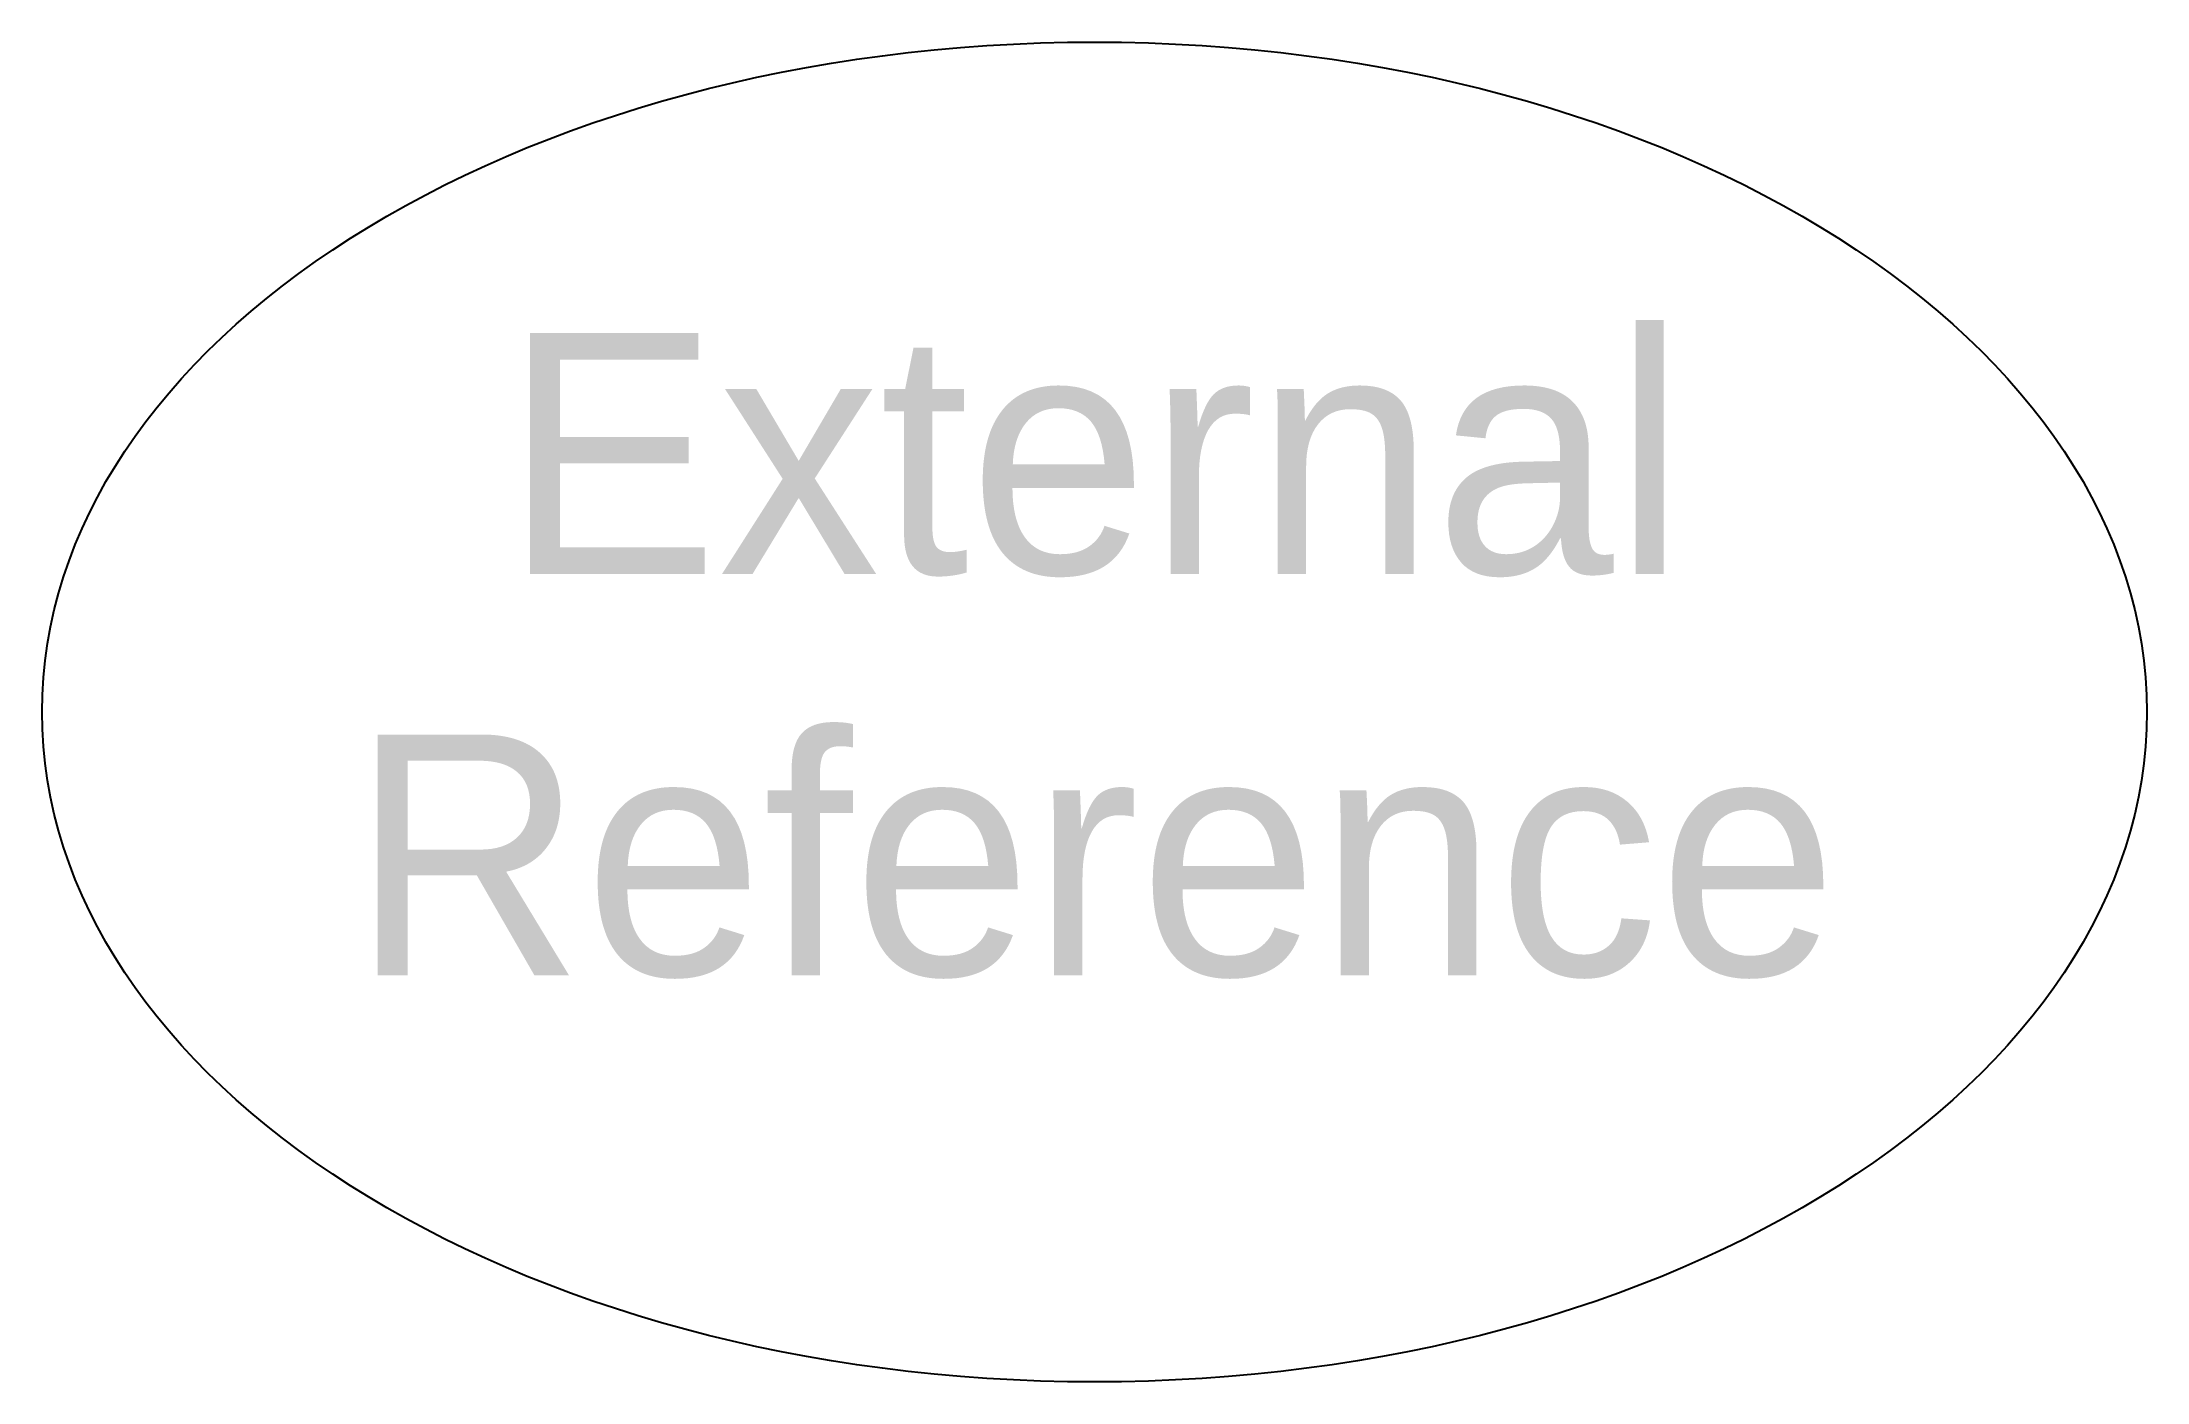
# Model space of a CAD drawing. Header units: inches. Extents: x 0.38 to 4.75, y 0.15 to 2.93.
import ezdxf

# ---------------------------------------------------------------- set-up
doc = ezdxf.new("R2010")
doc.units = ezdxf.units.IN
doc.header["$MEASUREMENT"] = 0

msp = doc.modelspace()

# ---------------------------------------------------------------- linework, layer by layer
msp.add_ellipse((2.5625, 1.5424), major_axis=(2.1843, 0), ratio=0.636571)

# ---------------------------------------------------------------- texts
at = {"insert": (2.5625, 1.6588), "char_height": 0.5, "width": 1.76093, "attachment_point": 5}
msp.add_mtext('{\\fComic Sans MS|b0|i0|c0|p66;External Reference}', dxfattribs=at)

doc.saveas('drawing.dxf')
